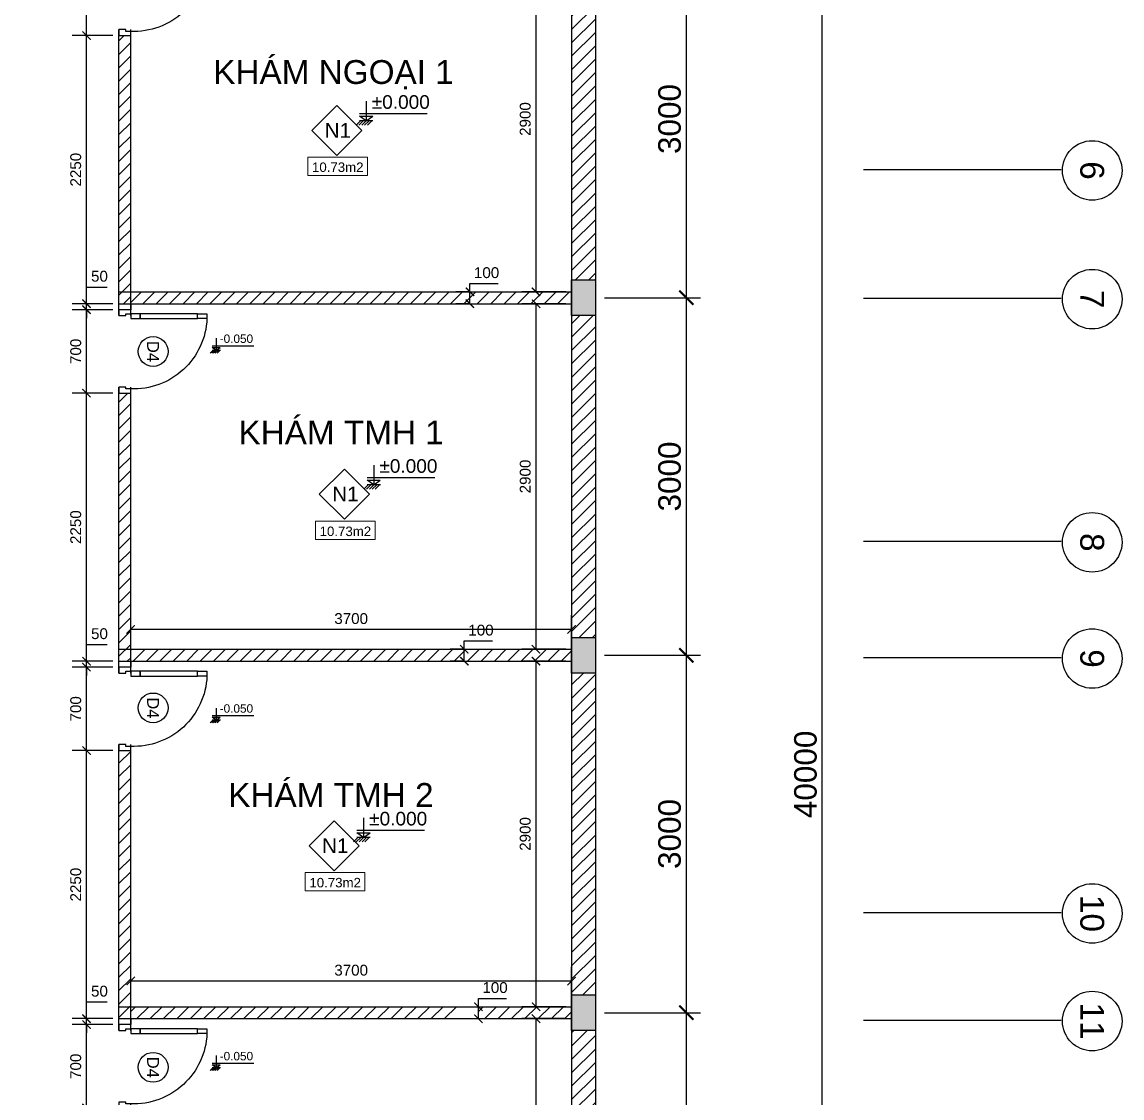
# Model space of a CAD drawing. Header units: millimetres. Extents: x -26398 to 135532, y -376633 to 43268.
# Drawn here: x 27472 to 36703, y -98116 to -89085 of the extents above; entities that cross this region are included whole.
import ezdxf
from ezdxf.enums import TextEntityAlignment as Align

# ---------------------------------------------------------------- set-up
doc = ezdxf.new("R2010")
doc.units = ezdxf.units.MM
for name, color, linetype in [('A-Door', 150, 'Continuous'), ('A5-KICHTHUOC', 251, 'Continuous'), ('cửa', 152, 'Continuous'), ('NT', 1, 'Continuous'), ('TƯỜNG', 52, 'Continuous')]:
    doc.layers.add(name, color=color, linetype=linetype)
doc.layers.add('A6-GHICHU', color=147, linetype='Continuous', lineweight=20)
doc.styles.add('GHICHU35', font='', dxfattribs={"width": 0.9, "height": 350})
doc.styles.get("Standard").update_dxf_attribs({"font": 'arial.ttf'})
doc.styles.add('TUANH', font='')
doc.styles.get('GHICHU35').set_extended_font_data('VNI-Helve')
doc.styles.get('TUANH').set_extended_font_data('VNI-Helve-Condense', bold=True)
doc.dimstyles.new('dimmatbang', dxfattribs={"dimscale": 70, "dimtxt": 2.7, "dimasz": 1.7, "dimexe": 1.7, "dimexo": 0.7, "dimtad": 1, "dimtoh": 1, "dimdec": 1, "dimtxsty": 'Standard', "dimblk": 'ARCHTICK', "dimcen": 2.5, "dimclrd": 1, "dimclre": 256, "dimadec": 0, "dimazin": 0, "dimtfac": 1, "dimtdec": 1, "dimtmove": 0, "dimatfit": 3, "dimfxl": 1, "dimarcsym": 0})

# ---------------------------------------------------------------- blocks, each defined once
blk = doc.blocks.new('_ArchTick')
at = {"color": 0, "linetype": 'ByBlock', "const_width": 0.15}
blk.add_lwpolyline([(-0.5, -0.5), (0.5, 0.5)], dxfattribs=at)
blk = doc.blocks.new('*D3030')
at = {"lineweight": -2, "transparency": 16777216}
for p, q in [((32359.2, -97399.7), (33166.5, -97399.7)), ((32359.2, -100399.7), (33166.5, -100399.7))]:
    blk.add_line(p, q, dxfattribs=at)
at = {"color": 1, "lineweight": -2, "transparency": 16777216}
blk.add_line((33047.5, -100399.7), (33047.5, -97399.7), dxfattribs=at)
at = {"layer": 'DEFPOINTS', "color": 0, "transparency": 16777216}
for p in [(32310.2, -97399.7), (33047.5, -97399.7), (32310.2, -100399.7)]:
    blk.add_point(p, dxfattribs=at)
at = {"color": 1, "lineweight": -2, "transparency": 16777216, "xscale": 119, "yscale": 119, "zscale": 119}
for p, rotation in [((33047.5, -97399.7), 90), ((33047.5, -100399.7), 270)]:
    blk.add_blockref('_ArchTick', p, dxfattribs=dict(at, rotation=rotation))
at = {"color": 0, "transparency": 16777216, "insert": (32907.2, -98899.7), "char_height": 189, "attachment_point": 5, "rotation": 90}
blk.add_mtext('3000', dxfattribs=at)
blk = doc.blocks.new('*D3031')
at = {"lineweight": -2, "transparency": 16777216}
for p, q in [((32359.2, -94399.7), (33166.5, -94399.7)), ((32359.2, -97399.7), (33166.5, -97399.7))]:
    blk.add_line(p, q, dxfattribs=at)
at = {"color": 1, "lineweight": -2, "transparency": 16777216}
blk.add_line((33047.5, -97399.7), (33047.5, -94399.7), dxfattribs=at)
at = {"layer": 'DEFPOINTS', "color": 0, "transparency": 16777216}
for p in [(32310.2, -94399.7), (33047.5, -94399.7), (32310.2, -97399.7)]:
    blk.add_point(p, dxfattribs=at)
at = {"color": 1, "lineweight": -2, "transparency": 16777216, "xscale": 119, "yscale": 119, "zscale": 119}
for p, rotation in [((33047.5, -94399.7), 90), ((33047.5, -97399.7), 270)]:
    blk.add_blockref('_ArchTick', p, dxfattribs=dict(at, rotation=rotation))
at = {"color": 0, "transparency": 16777216, "insert": (32907.2, -95899.7), "char_height": 189, "attachment_point": 5, "rotation": 90}
blk.add_mtext('3000', dxfattribs=at)
blk = doc.blocks.new('*D3032')
at = {"lineweight": -2, "transparency": 16777216}
for p, q in [((32359.2, -91399.7), (33166.5, -91399.7)), ((32359.2, -94399.7), (33166.5, -94399.7))]:
    blk.add_line(p, q, dxfattribs=at)
at = {"color": 1, "lineweight": -2, "transparency": 16777216}
blk.add_line((33047.5, -94399.7), (33047.5, -91399.7), dxfattribs=at)
at = {"layer": 'DEFPOINTS', "color": 0, "transparency": 16777216}
for p in [(32310.2, -91399.7), (33047.5, -91399.7), (32310.2, -94399.7)]:
    blk.add_point(p, dxfattribs=at)
at = {"color": 1, "lineweight": -2, "transparency": 16777216, "xscale": 119, "yscale": 119, "zscale": 119}
for p, rotation in [((33047.5, -91399.7), 90), ((33047.5, -94399.7), 270)]:
    blk.add_blockref('_ArchTick', p, dxfattribs=dict(at, rotation=rotation))
at = {"color": 0, "transparency": 16777216, "insert": (32907.2, -92899.7), "char_height": 189, "attachment_point": 5, "rotation": 90}
blk.add_mtext('3000', dxfattribs=at)
blk = doc.blocks.new('*D3033')
at = {"lineweight": -2, "transparency": 16777216}
for p, q in [((32359.2, -88399.7), (33166.5, -88399.7)), ((32359.2, -91399.7), (33166.5, -91399.7))]:
    blk.add_line(p, q, dxfattribs=at)
at = {"color": 1, "lineweight": -2, "transparency": 16777216}
blk.add_line((33047.5, -91399.7), (33047.5, -88399.7), dxfattribs=at)
at = {"layer": 'DEFPOINTS', "color": 0, "transparency": 16777216}
for p in [(32310.2, -88399.7), (33047.5, -88399.7), (32310.2, -91399.7)]:
    blk.add_point(p, dxfattribs=at)
at = {"color": 1, "lineweight": -2, "transparency": 16777216, "xscale": 119, "yscale": 119, "zscale": 119}
for p, rotation in [((33047.5, -88399.7), 90), ((33047.5, -91399.7), 270)]:
    blk.add_blockref('_ArchTick', p, dxfattribs=dict(at, rotation=rotation))
at = {"color": 0, "transparency": 16777216, "insert": (32907.2, -89899.7), "char_height": 189, "attachment_point": 5, "rotation": 90}
blk.add_mtext('3000', dxfattribs=at)
blk = doc.blocks.new('*D3021')
at = {"lineweight": -2, "transparency": 16777216}
for p, q in [((33121, -76399.7), (34306.9, -76399.7)), ((32333.5, -116399.7), (34306.9, -116399.7))]:
    blk.add_line(p, q, dxfattribs=at)
at = {"color": 1, "lineweight": -2, "transparency": 16777216}
blk.add_line((34187.9, -116399.7), (34187.9, -76399.7), dxfattribs=at)
at = {"layer": 'DEFPOINTS', "color": 0, "transparency": 16777216}
for p in [(33072, -76399.7), (34187.9, -76399.7), (32284.5, -116399.7)]:
    blk.add_point(p, dxfattribs=at)
at = {"color": 1, "lineweight": -2, "transparency": 16777216, "xscale": 119, "yscale": 119, "zscale": 119}
for p, rotation in [((34187.9, -76399.7), 90), ((34187.9, -116399.7), 270)]:
    blk.add_blockref('_ArchTick', p, dxfattribs=dict(at, rotation=rotation))
at = {"color": 0, "transparency": 16777216, "insert": (34047.6, -95399.7), "char_height": 189, "attachment_point": 5, "rotation": 90}
blk.add_mtext('40000', dxfattribs=at)
blk = doc.blocks.new('A$C7DB75F4D')
at = {"layer": 'A-Door'}
for points in [[(625, 740), (625, 660), (665, 660), (665, 740)], [(625, 180), (625, 660), (665, 660), (665, 180)], [(35, 100), (35, 60), (50, 60), (50, 50), (50, 0), (0, 0), (0, 100)], [(625, 100), (625, 180), (665, 180), (665, 100)], [(665, 100), (700, 100), (700, 0), (650, 0), (650, 50), (650, 60), (665, 60)]]:
    blk.add_lwpolyline(points, close=True, dxfattribs=at)
at = {"layer": 'NT', "color": 1}
blk.add_arc((650, 125), 615.5, 92.32782, 182.32782, dxfattribs=at)
blk = doc.blocks.new('1-cote nen')
for p, q in [((-2, 267), (-2, 0)), ((-91, 102), (828, 102)), ((-2, 0), (-91, 63)), ((-91, 63), (88, 63)), ((90, 0), (-91, 0)), ((-2, 0), (88, 63)), ((-137, -60), (-77, 0)), ((-99, -60), (-39, 0)), ((-60, -60), (0, 0)), ((-21, -60), (39, 0)), ((17, -60), (77, 0))]:
    blk.add_line(p, q)
at = {"ltscale": 50, "style": 'GHICHU35', "width": 0.9}
blk.add_attdef('%%P0.000', (75, 164), '', height=187, dxfattribs=at)
blk = doc.blocks.new('*D2997')
at = {"lineweight": -2, "transparency": 16777216}
for p, q in [((28235.5, -94499.7), (27894.8, -94499.7)), ((28235.5, -95199.7), (27894.8, -95199.7))]:
    blk.add_line(p, q, dxfattribs=at)
at = {"color": 1, "lineweight": -2, "transparency": 16777216}
blk.add_line((28013.8, -95199.7), (28013.8, -94499.7), dxfattribs=at)
at = {"layer": 'DEFPOINTS', "color": 0, "transparency": 16777216}
for p in [(28013.8, -94499.7), (28284.5, -94499.7), (28284.5, -95199.7)]:
    blk.add_point(p, dxfattribs=at)
at = {"color": 1, "lineweight": -2, "transparency": 16777216, "xscale": 70, "yscale": 70, "zscale": 70}
for p, rotation in [((28013.8, -94499.7), 90), ((28013.8, -95199.7), 270)]:
    blk.add_blockref('_ArchTick', p, dxfattribs=dict(at, rotation=rotation))
at = {"color": 0, "transparency": 16777216, "insert": (27923.6, -94849.7), "char_height": 91, "attachment_point": 5, "rotation": 90}
blk.add_mtext('700', dxfattribs=at)
blk = doc.blocks.new('*D2998')
at = {"color": 1, "lineweight": -2, "transparency": 16777216}
for p, q in [((28013.8, -94449.7), (28013.8, -94309.7)), ((28013.8, -94309.7), (28187.6, -94309.7)), ((28013.8, -94499.7), (28013.8, -94449.7)), ((28013.8, -94499.7), (28013.8, -94569.7))]:
    blk.add_line(p, q, dxfattribs=at)
at = {"lineweight": -2, "transparency": 16777216}
for p, q in [((28235.5, -94449.7), (27894.8, -94449.7)), ((28235.5, -94499.7), (27894.8, -94499.7))]:
    blk.add_line(p, q, dxfattribs=at)
at = {"layer": 'DEFPOINTS', "color": 0, "transparency": 16777216}
for p in [(28013.8, -94449.7), (28284.5, -94449.7), (28284.5, -94499.7)]:
    blk.add_point(p, dxfattribs=at)
at = {"color": 1, "lineweight": -2, "transparency": 16777216, "xscale": 70, "yscale": 70, "zscale": 70}
for p, rotation in [((28013.8, -94449.7), 270), ((28013.8, -94499.7), 90)]:
    blk.add_blockref('_ArchTick', p, dxfattribs=dict(at, rotation=rotation))
at = {"color": 0, "transparency": 16777216, "insert": (28122.6, -94219.5), "char_height": 91, "attachment_point": 5}
blk.add_mtext('50', dxfattribs=at)
blk = doc.blocks.new('*D2999')
at = {"lineweight": -2, "transparency": 16777216}
for p, q in [((28235.5, -92199.7), (27894.8, -92199.7)), ((28235.5, -94449.7), (27894.8, -94449.7))]:
    blk.add_line(p, q, dxfattribs=at)
at = {"color": 1, "lineweight": -2, "transparency": 16777216}
blk.add_line((28013.8, -94449.7), (28013.8, -92199.7), dxfattribs=at)
at = {"layer": 'DEFPOINTS', "color": 0, "transparency": 16777216}
for p in [(28013.8, -92199.7), (28284.5, -92199.7), (28284.5, -94449.7)]:
    blk.add_point(p, dxfattribs=at)
at = {"color": 1, "lineweight": -2, "transparency": 16777216, "xscale": 70, "yscale": 70, "zscale": 70}
for p, rotation in [((28013.8, -92199.7), 90), ((28013.8, -94449.7), 270)]:
    blk.add_blockref('_ArchTick', p, dxfattribs=dict(at, rotation=rotation))
at = {"color": 0, "transparency": 16777216, "insert": (27923.6, -93324.7), "char_height": 91, "attachment_point": 5, "rotation": 90}
blk.add_mtext('2250', dxfattribs=at)
blk = doc.blocks.new('*D3000')
at = {"lineweight": -2, "transparency": 16777216}
for p, q in [((28235.5, -91499.7), (27894.8, -91499.7)), ((28235.5, -92199.7), (27894.8, -92199.7))]:
    blk.add_line(p, q, dxfattribs=at)
at = {"color": 1, "lineweight": -2, "transparency": 16777216}
blk.add_line((28013.8, -92199.7), (28013.8, -91499.7), dxfattribs=at)
at = {"layer": 'DEFPOINTS', "color": 0, "transparency": 16777216}
for p in [(28013.8, -91499.7), (28284.5, -91499.7), (28284.5, -92199.7)]:
    blk.add_point(p, dxfattribs=at)
at = {"color": 1, "lineweight": -2, "transparency": 16777216, "xscale": 70, "yscale": 70, "zscale": 70}
for p, rotation in [((28013.8, -91499.7), 90), ((28013.8, -92199.7), 270)]:
    blk.add_blockref('_ArchTick', p, dxfattribs=dict(at, rotation=rotation))
at = {"color": 0, "transparency": 16777216, "insert": (27923.6, -91849.7), "char_height": 91, "attachment_point": 5, "rotation": 90}
blk.add_mtext('700', dxfattribs=at)
blk = doc.blocks.new('*D3001')
at = {"color": 1, "lineweight": -2, "transparency": 16777216}
for p, q in [((28013.8, -91449.7), (28013.8, -91309.7)), ((28013.8, -91309.7), (28187.6, -91309.7)), ((28013.8, -91499.7), (28013.8, -91449.7)), ((28013.8, -91499.7), (28013.8, -91569.7))]:
    blk.add_line(p, q, dxfattribs=at)
at = {"lineweight": -2, "transparency": 16777216}
for p, q in [((28235.5, -91449.7), (27894.8, -91449.7)), ((28235.5, -91499.7), (27894.8, -91499.7))]:
    blk.add_line(p, q, dxfattribs=at)
at = {"layer": 'DEFPOINTS', "color": 0, "transparency": 16777216}
for p in [(28013.8, -91449.7), (28284.5, -91449.7), (28284.5, -91499.7)]:
    blk.add_point(p, dxfattribs=at)
at = {"color": 1, "lineweight": -2, "transparency": 16777216, "xscale": 70, "yscale": 70, "zscale": 70}
for p, rotation in [((28013.8, -91449.7), 270), ((28013.8, -91499.7), 90)]:
    blk.add_blockref('_ArchTick', p, dxfattribs=dict(at, rotation=rotation))
at = {"color": 0, "transparency": 16777216, "insert": (28122.6, -91219.5), "char_height": 91, "attachment_point": 5}
blk.add_mtext('50', dxfattribs=at)
blk = doc.blocks.new('*D3002')
at = {"lineweight": -2, "transparency": 16777216}
for p, q in [((28235.5, -89199.7), (27894.8, -89199.7)), ((28235.5, -91449.7), (27894.8, -91449.7))]:
    blk.add_line(p, q, dxfattribs=at)
at = {"color": 1, "lineweight": -2, "transparency": 16777216}
blk.add_line((28013.8, -91449.7), (28013.8, -89199.7), dxfattribs=at)
at = {"layer": 'DEFPOINTS', "color": 0, "transparency": 16777216}
for p in [(28013.8, -89199.7), (28284.5, -89199.7), (28284.5, -91449.7)]:
    blk.add_point(p, dxfattribs=at)
at = {"color": 1, "lineweight": -2, "transparency": 16777216, "xscale": 70, "yscale": 70, "zscale": 70}
for p, rotation in [((28013.8, -89199.7), 90), ((28013.8, -91449.7), 270)]:
    blk.add_blockref('_ArchTick', p, dxfattribs=dict(at, rotation=rotation))
at = {"color": 0, "transparency": 16777216, "insert": (27923.6, -90324.7), "char_height": 91, "attachment_point": 5, "rotation": 90}
blk.add_mtext('2250', dxfattribs=at)
blk = doc.blocks.new('*D3003')
at = {"lineweight": -2, "transparency": 16777216}
for p, q in [((28235.5, -88499.7), (27894.8, -88499.7)), ((28235.5, -89199.7), (27894.8, -89199.7))]:
    blk.add_line(p, q, dxfattribs=at)
at = {"color": 1, "lineweight": -2, "transparency": 16777216}
blk.add_line((28013.8, -89199.7), (28013.8, -88499.7), dxfattribs=at)
at = {"layer": 'DEFPOINTS', "color": 0, "transparency": 16777216}
for p in [(28013.8, -88499.7), (28284.5, -88499.7), (28284.5, -89199.7)]:
    blk.add_point(p, dxfattribs=at)
at = {"color": 1, "lineweight": -2, "transparency": 16777216, "xscale": 70, "yscale": 70, "zscale": 70}
for p, rotation in [((28013.8, -88499.7), 90), ((28013.8, -89199.7), 270)]:
    blk.add_blockref('_ArchTick', p, dxfattribs=dict(at, rotation=rotation))
at = {"color": 0, "transparency": 16777216, "insert": (27923.6, -88849.7), "char_height": 91, "attachment_point": 5, "rotation": 90}
blk.add_mtext('700', dxfattribs=at)
blk = doc.blocks.new('*D3089')
at = {"lineweight": -2, "transparency": 16777216}
for p, q in [((28235.5, -97499.7), (27894.8, -97499.7)), ((28235.5, -98199.7), (27894.8, -98199.7))]:
    blk.add_line(p, q, dxfattribs=at)
at = {"color": 1, "lineweight": -2, "transparency": 16777216}
blk.add_line((28013.8, -98199.7), (28013.8, -97499.7), dxfattribs=at)
at = {"layer": 'DEFPOINTS', "color": 0, "transparency": 16777216}
for p in [(28013.8, -97499.7), (28284.5, -97499.7), (28284.5, -98199.7)]:
    blk.add_point(p, dxfattribs=at)
at = {"color": 1, "lineweight": -2, "transparency": 16777216, "xscale": 70, "yscale": 70, "zscale": 70}
for p, rotation in [((28013.8, -97499.7), 90), ((28013.8, -98199.7), 270)]:
    blk.add_blockref('_ArchTick', p, dxfattribs=dict(at, rotation=rotation))
at = {"color": 0, "transparency": 16777216, "insert": (27923.6, -97849.7), "char_height": 91, "attachment_point": 5, "rotation": 90}
blk.add_mtext('700', dxfattribs=at)
blk = doc.blocks.new('*D3090')
at = {"color": 1, "lineweight": -2, "transparency": 16777216}
for p, q in [((28013.8, -97449.7), (28013.8, -97309.7)), ((28013.8, -97309.7), (28187.6, -97309.7)), ((28013.8, -97499.7), (28013.8, -97449.7)), ((28013.8, -97499.7), (28013.8, -97569.7))]:
    blk.add_line(p, q, dxfattribs=at)
at = {"lineweight": -2, "transparency": 16777216}
for p, q in [((28235.5, -97449.7), (27894.8, -97449.7)), ((28235.5, -97499.7), (27894.8, -97499.7))]:
    blk.add_line(p, q, dxfattribs=at)
at = {"layer": 'DEFPOINTS', "color": 0, "transparency": 16777216}
for p in [(28013.8, -97449.7), (28284.5, -97449.7), (28284.5, -97499.7)]:
    blk.add_point(p, dxfattribs=at)
at = {"color": 1, "lineweight": -2, "transparency": 16777216, "xscale": 70, "yscale": 70, "zscale": 70}
for p, rotation in [((28013.8, -97449.7), 270), ((28013.8, -97499.7), 90)]:
    blk.add_blockref('_ArchTick', p, dxfattribs=dict(at, rotation=rotation))
at = {"color": 0, "transparency": 16777216, "insert": (28122.6, -97219.5), "char_height": 91, "attachment_point": 5}
blk.add_mtext('50', dxfattribs=at)
blk = doc.blocks.new('*D3091')
at = {"lineweight": -2, "transparency": 16777216}
for p, q in [((28235.5, -95199.7), (27894.8, -95199.7)), ((28235.5, -97449.7), (27894.8, -97449.7))]:
    blk.add_line(p, q, dxfattribs=at)
at = {"color": 1, "lineweight": -2, "transparency": 16777216}
blk.add_line((28013.8, -97449.7), (28013.8, -95199.7), dxfattribs=at)
at = {"layer": 'DEFPOINTS', "color": 0, "transparency": 16777216}
for p in [(28013.8, -95199.7), (28284.5, -95199.7), (28284.5, -97449.7)]:
    blk.add_point(p, dxfattribs=at)
at = {"color": 1, "lineweight": -2, "transparency": 16777216, "xscale": 70, "yscale": 70, "zscale": 70}
for p, rotation in [((28013.8, -95199.7), 90), ((28013.8, -97449.7), 270)]:
    blk.add_blockref('_ArchTick', p, dxfattribs=dict(at, rotation=rotation))
at = {"color": 0, "transparency": 16777216, "insert": (27923.6, -96324.7), "char_height": 91, "attachment_point": 5, "rotation": 90}
blk.add_mtext('2250', dxfattribs=at)
blk = doc.blocks.new('*D2977')
at = {"color": 1, "lineweight": -2, "transparency": 16777216}
for p, q in [((31231.2, -91349.7), (31231.2, -91279.7)), ((31231.2, -91279.7), (31467.1, -91279.7)), ((31231.2, -91449.7), (31231.2, -91349.7))]:
    blk.add_line(p, q, dxfattribs=at)
at = {"lineweight": -2, "transparency": 16777216}
for p, q in [((31216.4, -91349.7), (31112.2, -91349.7)), ((31216.4, -91449.7), (31112.2, -91449.7))]:
    blk.add_line(p, q, dxfattribs=at)
at = {"layer": 'DEFPOINTS', "color": 0, "transparency": 16777216}
for p in [(31231.2, -91349.7), (31265.4, -91349.7), (31265.4, -91449.7)]:
    blk.add_point(p, dxfattribs=at)
at = {"color": 1, "lineweight": -2, "transparency": 16777216, "xscale": 70, "yscale": 70, "zscale": 70}
for p, rotation in [((31231.2, -91349.7), 90), ((31231.2, -91449.7), 270)]:
    blk.add_blockref('_ArchTick', p, dxfattribs=dict(at, rotation=rotation))
at = {"color": 0, "transparency": 16777216, "insert": (31371, -91189.5), "char_height": 91, "attachment_point": 5}
blk.add_mtext('100', dxfattribs=at)
blk = doc.blocks.new('*D2978')
at = {"color": 1, "lineweight": -2, "transparency": 16777216}
for p, q in [((31184.1, -94349.7), (31184.1, -94279.7)), ((31184.1, -94279.7), (31420, -94279.7)), ((31184.1, -94449.7), (31184.1, -94349.7))]:
    blk.add_line(p, q, dxfattribs=at)
at = {"lineweight": -2, "transparency": 16777216}
for p, q in [((31182.2, -94349.7), (31065.1, -94349.7)), ((31182.2, -94449.7), (31065.1, -94449.7))]:
    blk.add_line(p, q, dxfattribs=at)
at = {"layer": 'DEFPOINTS', "color": 0, "transparency": 16777216}
for p in [(31184.1, -94349.7), (31231.2, -94349.7), (31231.2, -94449.7)]:
    blk.add_point(p, dxfattribs=at)
at = {"color": 1, "lineweight": -2, "transparency": 16777216, "xscale": 70, "yscale": 70, "zscale": 70}
for p, rotation in [((31184.1, -94349.7), 90), ((31184.1, -94449.7), 270)]:
    blk.add_blockref('_ArchTick', p, dxfattribs=dict(at, rotation=rotation))
at = {"color": 0, "transparency": 16777216, "insert": (31323.9, -94189.5), "char_height": 91, "attachment_point": 5}
blk.add_mtext('100', dxfattribs=at)
blk = doc.blocks.new('*D2979')
at = {"color": 1, "lineweight": -2, "transparency": 16777216}
for p, q in [((31302, -97349.7), (31302, -97279.7)), ((31302, -97279.7), (31537.9, -97279.7)), ((31302, -97449.7), (31302, -97349.7))]:
    blk.add_line(p, q, dxfattribs=at)
at = {"lineweight": -2, "transparency": 16777216}
for p, q in [((31327.5, -97349.7), (31421, -97349.7)), ((31327.5, -97449.7), (31421, -97449.7))]:
    blk.add_line(p, q, dxfattribs=at)
at = {"layer": 'DEFPOINTS', "color": 0, "transparency": 16777216}
for p in [(31278.5, -97349.7), (31302, -97349.7), (31278.5, -97449.7)]:
    blk.add_point(p, dxfattribs=at)
at = {"color": 1, "lineweight": -2, "transparency": 16777216, "xscale": 70, "yscale": 70, "zscale": 70}
for p, rotation in [((31302, -97349.7), 90), ((31302, -97449.7), 270)]:
    blk.add_blockref('_ArchTick', p, dxfattribs=dict(at, rotation=rotation))
at = {"color": 0, "transparency": 16777216, "insert": (31441.9, -97189.5), "char_height": 91, "attachment_point": 5}
blk.add_mtext('100', dxfattribs=at)
blk = doc.blocks.new('*D3060')
at = {"layer": 'DEFPOINTS', "color": 0, "transparency": 16777216}
for p in [(31785.7, -97449.7), (32084.5, -97449.7), (32084.5, -100349.7)]:
    blk.add_point(p, dxfattribs=at)
at = {"layer": 'TƯỜNG', "lineweight": -2, "transparency": 16777216}
for p, q in [((32035.5, -97449.7), (31666.7, -97449.7)), ((32035.5, -100349.7), (31666.7, -100349.7))]:
    blk.add_line(p, q, dxfattribs=at)
at = {"layer": 'TƯỜNG', "color": 1, "lineweight": -2, "transparency": 16777216}
blk.add_line((31785.7, -100349.7), (31785.7, -97449.7), dxfattribs=at)
at = {"layer": 'TƯỜNG', "color": 1, "lineweight": -2, "transparency": 16777216, "xscale": 70, "yscale": 70, "zscale": 70}
for p, rotation in [((31785.7, -97449.7), 90), ((31785.7, -100349.7), 270)]:
    blk.add_blockref('_ArchTick', p, dxfattribs=dict(at, rotation=rotation))
at = {"layer": 'TƯỜNG', "color": 0, "transparency": 16777216, "insert": (31695.5, -98899.7), "char_height": 91, "attachment_point": 5, "rotation": 90}
blk.add_mtext('2900', dxfattribs=at)
blk = doc.blocks.new('*D3052')
at = {"lineweight": -2, "transparency": 16777216}
for p, q in [((28384.5, -97300.7), (28384.5, -97014.6)), ((32084.5, -97300.7), (32084.5, -97014.6))]:
    blk.add_line(p, q, dxfattribs=at)
at = {"color": 1, "lineweight": -2, "transparency": 16777216}
blk.add_line((28384.5, -97133.6), (32084.5, -97133.6), dxfattribs=at)
at = {"layer": 'DEFPOINTS', "color": 0, "transparency": 16777216}
for p in [(32084.5, -97133.6), (28384.5, -97349.7), (32084.5, -97349.7)]:
    blk.add_point(p, dxfattribs=at)
at = {"color": 1, "lineweight": -2, "transparency": 16777216, "xscale": 70, "yscale": 70, "zscale": 70, "rotation": 180}
blk.add_blockref('_ArchTick', (28384.5, -97133.6), dxfattribs=at)
at = {"color": 1, "lineweight": -2, "transparency": 16777216, "xscale": 70, "yscale": 70, "zscale": 70}
blk.add_blockref('_ArchTick', (32084.5, -97133.6), dxfattribs=at)
at = {"color": 0, "transparency": 16777216, "insert": (30234.5, -97043.4), "char_height": 91, "attachment_point": 5}
blk.add_mtext('3700', dxfattribs=at)
blk = doc.blocks.new('*D2957')
at = {"lineweight": -2, "transparency": 16777216}
for p, q in [((32035.5, -94449.7), (31666.7, -94449.7)), ((32035.5, -97349.7), (31666.7, -97349.7))]:
    blk.add_line(p, q, dxfattribs=at)
at = {"color": 1, "lineweight": -2, "transparency": 16777216}
blk.add_line((31785.7, -97349.7), (31785.7, -94449.7), dxfattribs=at)
at = {"layer": 'DEFPOINTS', "color": 0, "transparency": 16777216}
for p in [(31785.7, -94449.7), (32084.5, -94449.7), (32084.5, -97349.7)]:
    blk.add_point(p, dxfattribs=at)
at = {"color": 1, "lineweight": -2, "transparency": 16777216, "xscale": 70, "yscale": 70, "zscale": 70}
for p, rotation in [((31785.7, -94449.7), 90), ((31785.7, -97349.7), 270)]:
    blk.add_blockref('_ArchTick', p, dxfattribs=dict(at, rotation=rotation))
at = {"color": 0, "transparency": 16777216, "insert": (31695.5, -95899.7), "char_height": 91, "attachment_point": 5, "rotation": 90}
blk.add_mtext('2900', dxfattribs=at)
blk = doc.blocks.new('*D2958')
at = {"lineweight": -2, "transparency": 16777216}
for p, q in [((28384.5, -94300.7), (28384.5, -94063.8)), ((32084.5, -94300.7), (32084.5, -94063.8))]:
    blk.add_line(p, q, dxfattribs=at)
at = {"color": 1, "lineweight": -2, "transparency": 16777216}
blk.add_line((32084.5, -94182.8), (28384.5, -94182.8), dxfattribs=at)
at = {"layer": 'DEFPOINTS', "color": 0, "transparency": 16777216}
for p in [(28384.5, -94182.8), (28384.5, -94349.7), (32084.5, -94349.7)]:
    blk.add_point(p, dxfattribs=at)
at = {"color": 1, "lineweight": -2, "transparency": 16777216, "xscale": 70, "yscale": 70, "zscale": 70, "rotation": 180}
blk.add_blockref('_ArchTick', (28384.5, -94182.8), dxfattribs=at)
at = {"color": 1, "lineweight": -2, "transparency": 16777216, "xscale": 70, "yscale": 70, "zscale": 70}
blk.add_blockref('_ArchTick', (32084.5, -94182.8), dxfattribs=at)
at = {"color": 0, "transparency": 16777216, "insert": (30234.5, -94092.6), "char_height": 91, "attachment_point": 5}
blk.add_mtext('3700', dxfattribs=at)
blk = doc.blocks.new('*D3053')
at = {"lineweight": -2, "transparency": 16777216}
for p, q in [((32035.5, -91449.7), (31666.7, -91449.7)), ((32035.5, -94349.7), (31666.7, -94349.7))]:
    blk.add_line(p, q, dxfattribs=at)
at = {"color": 1, "lineweight": -2, "transparency": 16777216}
blk.add_line((31785.7, -94349.7), (31785.7, -91449.7), dxfattribs=at)
at = {"layer": 'DEFPOINTS', "color": 0, "transparency": 16777216}
for p in [(31785.7, -91449.7), (32084.5, -91449.7), (32084.5, -94349.7)]:
    blk.add_point(p, dxfattribs=at)
at = {"color": 1, "lineweight": -2, "transparency": 16777216, "xscale": 70, "yscale": 70, "zscale": 70}
for p, rotation in [((31785.7, -91449.7), 90), ((31785.7, -94349.7), 270)]:
    blk.add_blockref('_ArchTick', p, dxfattribs=dict(at, rotation=rotation))
at = {"color": 0, "transparency": 16777216, "insert": (31695.5, -92899.7), "char_height": 91, "attachment_point": 5, "rotation": 90}
blk.add_mtext('2900', dxfattribs=at)
blk = doc.blocks.new('*D2960')
at = {"lineweight": -2, "transparency": 16777216}
for p, q in [((32035.5, -88449.7), (31666.7, -88449.7)), ((32035.5, -91349.7), (31666.7, -91349.7))]:
    blk.add_line(p, q, dxfattribs=at)
at = {"color": 1, "lineweight": -2, "transparency": 16777216}
blk.add_line((31785.7, -91349.7), (31785.7, -88449.7), dxfattribs=at)
at = {"layer": 'DEFPOINTS', "color": 0, "transparency": 16777216}
for p in [(31785.7, -88449.7), (32084.5, -88449.7), (32084.5, -91349.7)]:
    blk.add_point(p, dxfattribs=at)
at = {"color": 1, "lineweight": -2, "transparency": 16777216, "xscale": 70, "yscale": 70, "zscale": 70}
for p, rotation in [((31785.7, -88449.7), 90), ((31785.7, -91349.7), 270)]:
    blk.add_blockref('_ArchTick', p, dxfattribs=dict(at, rotation=rotation))
at = {"color": 0, "transparency": 16777216, "insert": (31695.5, -89899.7), "char_height": 91, "attachment_point": 5, "rotation": 90}
blk.add_mtext('2900', dxfattribs=at)

msp = doc.modelspace()

# ---------------------------------------------------------------- hatches: boundary and pattern name
h = msp.add_hatch(color=1)
h.dxf.hatch_style = 1
h.paths.add_polyline_path([(32084.47, -91249.71), (32084.47, -91549.71), (32284.47, -91549.71), (32284.47, -91249.71)])
h = msp.add_hatch(color=1)
h.dxf.hatch_style = 1
h.paths.add_polyline_path([(32084.47, -94249.71), (32084.47, -94549.71), (32284.47, -94549.71), (32284.47, -94249.71)])
h = msp.add_hatch(color=1)
h.dxf.hatch_style = 1
h.paths.add_polyline_path([(32084.47, -97249.71), (32084.47, -97549.71), (32284.47, -97549.71), (32284.47, -97249.71)])
at = {"layer": 'TƯỜNG'}
h = msp.add_hatch(dxfattribs=at)
h.set_pattern_fill('ANSI31', color=256, scale=25)
h.paths.add_polyline_path([(32284.47, -76599.71), (32084.47, -76599.71), (32084.47, -82249.71), (32284.47, -82249.71)])
h.paths.add_polyline_path([(32084.47, -85249.71), (32284.47, -85249.71), (32284.47, -82549.71), (32084.47, -82549.71)])
h.paths.add_polyline_path([(32284.47, -88549.71), (32084.47, -88549.71), (32084.47, -91249.71), (32279.07, -91249.71), (32284.47, -91244.31)])
h.paths.add_polyline_path([(32084.47, -88249.71), (32284.47, -88249.71), (32284.47, -85549.71), (32084.47, -85549.71)])
h.paths.add_polyline_path([(32284.47, -91549.71), (32091.33, -91549.71), (32084.47, -91556.56), (32084.47, -94249.71), (32284.47, -94249.71)])
h.paths.add_polyline_path([(32284.47, -94549.71), (32084.47, -94549.71), (32084.47, -97249.71), (32284.47, -97249.71)])
h.paths.add_polyline_path([(32084.47, -100249.71), (32284.47, -100249.71), (32284.47, -97549.71), (32084.47, -97549.71)])
h.paths.add_polyline_path([(32084.47, -104249.71), (32284.47, -104249.71), (32284.47, -100549.71), (32084.47, -100549.71)])
h.paths.add_polyline_path([(32084.47, -108088.98), (32283.25, -108088.98), (32283.25, -108195.76), (32284.47, -108194.54), (32284.47, -104549.71), (32084.47, -104549.71)])
h = msp.add_hatch(dxfattribs=at)
h.set_pattern_fill('ANSI31', color=256, scale=25)
h.paths.add_polyline_path([(28384.47, -89199.71), (28284.47, -89199.71), (28284.47, -91349.71), (28384.47, -91349.71)])
h.paths.add_polyline_path([(28384.47, -91349.71), (28284.47, -91349.71), (28284.47, -91449.71), (28384.47, -91449.71)])
h = msp.add_hatch(dxfattribs=at)
h.set_pattern_fill('ANSI31', color=256, scale=25)
h.paths.add_polyline_path([(28384.47, -92199.71), (28284.47, -92199.71), (28284.47, -94349.71), (28384.47, -94349.71)])
h.paths.add_polyline_path([(28384.47, -94349.71), (28284.47, -94349.71), (28284.47, -94449.71), (28384.47, -94449.71)])
h = msp.add_hatch(dxfattribs=at)
h.set_pattern_fill('ANSI31', color=256, scale=25)
h.paths.add_polyline_path([(28384.47, -95199.71), (28284.47, -95199.71), (28284.47, -97349.71), (28384.47, -97349.71)])
h.paths.add_polyline_path([(28384.47, -97349.71), (28284.47, -97349.71), (28284.47, -97449.71), (28384.47, -97449.71)])

# ---------------------------------------------------------------- linework, layer by layer
for p, q in [((34534.51, -90322.44), (36191.22, -90322.44)), ((34534.51, -91402.52), (36191.22, -91402.52)), ((34534.51, -93443.34), (36191.22, -93443.34)), ((34534.51, -94418.42), (36191.22, -94418.42)), ((34534.51, -96557.96), (36191.22, -96557.96)), ((34534.51, -97461.35), (36191.22, -97461.35))]:
    msp.add_line(p, q)
at = {"linetype": 'Continuous'}
for p, q in [((32279.07, -91249.71), (32284.47, -91244.31)), ((32079.07, -91449.71), (32084.47, -91444.31)), ((32084.47, -91556.56), (32091.33, -91549.71)), ((28384.47, -94358.54), (28393.3, -94349.71)), ((31306.4, -97386.03), (31342.72, -97349.71))]:
    msp.add_line(p, q, dxfattribs=at)
for points in [[(32284.47, -91549.71), (32084.47, -91549.71), (32084.47, -91249.71), (32284.47, -91249.71)], [(28384.47, -91449.71), (28384.47, -91499.71), (28284.47, -91499.71), (28284.47, -91449.71)], [(32284.47, -94549.71), (32084.47, -94549.71), (32084.47, -94249.71), (32284.47, -94249.71)], [(28384.47, -94449.71), (28384.47, -94499.71), (28284.47, -94499.71), (28284.47, -94449.71)], [(32284.47, -97549.71), (32084.47, -97549.71), (32084.47, -97249.71), (32284.47, -97249.71)], [(28384.47, -97449.71), (28384.47, -97499.71), (28284.47, -97499.71), (28284.47, -97449.71)]]:
    msp.add_lwpolyline(points, close=True)
for centre, radius in [((36452.92, -90331.38), 250), ((36452.92, -91411.46), 250), ((28572.48, -91850.69), 125.19), ((36452.92, -93452.28), 250), ((36452.92, -94427.37), 250), ((28572.48, -94841.92), 125.19), ((36452.92, -96566.91), 250), ((36452.92, -97470.29), 250), ((28572.48, -97857.98), 125.19)]:
    msp.add_circle(centre, radius)
at = {"layer": 'A6-GHICHU', "ltscale": 0.5}
for points in [[(30113.43, -90205.71), (30323.58, -89995.56), (30113.43, -89785.4), (29903.27, -89995.56)], [(29870.21, -90219.22), (30371.27, -90219.22), (30371.27, -90373.73), (29870.21, -90373.73)], [(30177.42, -93257.44), (30387.58, -93047.28), (30177.42, -92837.13), (29967.27, -93047.28)], [(29934.21, -93275.18), (30435.27, -93275.18), (30435.27, -93429.68), (29934.21, -93429.68)], [(30091.67, -96208.69), (30301.83, -95998.54), (30091.67, -95788.38), (29881.52, -95998.54)], [(29848.46, -96223.55), (30349.52, -96223.55), (30349.52, -96378.06), (29848.46, -96378.06)]]:
    msp.add_lwpolyline(points, close=True, dxfattribs=at)
at = {"layer": 'TƯỜNG'}
for p, q in [((32284.47, -76399.71), (32284.47, -108399.71)), ((32084.47, -76599.71), (32084.47, -108199.71)), ((28284.47, -91549.71), (28284.47, -89149.71)), ((28384.47, -91549.71), (28384.47, -89149.71)), ((28284.47, -91349.71), (32084.47, -91349.71)), ((28384.47, -91439.95), (28474.72, -91349.71)), ((28486.97, -91449.71), (28586.97, -91349.71)), ((28599.22, -91449.71), (28699.22, -91349.71)), ((28711.48, -91449.71), (28811.48, -91349.71)), ((28823.73, -91449.71), (28923.73, -91349.71)), ((28935.98, -91449.71), (29035.98, -91349.71)), ((29048.24, -91449.71), (29148.24, -91349.71)), ((29160.49, -91449.71), (29260.49, -91349.71)), ((29272.74, -91449.71), (29372.74, -91349.71)), ((29385, -91449.71), (29485, -91349.71)), ((29497.25, -91449.71), (29597.25, -91349.71)), ((29609.5, -91449.71), (29709.5, -91349.71)), ((29721.76, -91449.71), (29821.76, -91349.71)), ((29834.01, -91449.71), (29934.01, -91349.71)), ((29946.26, -91449.71), (30046.26, -91349.71)), ((30058.52, -91449.71), (30158.52, -91349.71)), ((30170.77, -91449.71), (30270.77, -91349.71)), ((30283.02, -91449.71), (30383.02, -91349.71)), ((30395.28, -91449.71), (30495.28, -91349.71)), ((30507.53, -91449.71), (30607.53, -91349.71)), ((30619.78, -91449.71), (30719.78, -91349.71)), ((30732.03, -91449.71), (30832.03, -91349.71)), ((30844.29, -91449.71), (30944.29, -91349.71)), ((30956.54, -91449.71), (31056.54, -91349.71)), ((31068.79, -91449.71), (31168.79, -91349.71)), ((31181.05, -91449.71), (31281.05, -91349.71)), ((31293.3, -91449.71), (31393.3, -91349.71)), ((31405.55, -91449.71), (31505.55, -91349.71)), ((31517.81, -91449.71), (31617.81, -91349.71)), ((31630.06, -91449.71), (31730.06, -91349.71)), ((31742.31, -91449.71), (31842.31, -91349.71)), ((31854.57, -91449.71), (31954.57, -91349.71)), ((31966.82, -91449.71), (32066.82, -91349.71)), ((28284.47, -91449.71), (32084.47, -91449.71)), ((28284.47, -94549.71), (28284.47, -92149.71)), ((28384.47, -94549.71), (28384.47, -92149.71)), ((28284.47, -94349.71), (32084.47, -94349.71)), ((28405.55, -94449.71), (28505.55, -94349.71)), ((28517.81, -94449.71), (28617.81, -94349.71)), ((28630.06, -94449.71), (28730.06, -94349.71)), ((28742.31, -94449.71), (28842.31, -94349.71)), ((28854.57, -94449.71), (28954.57, -94349.71)), ((28966.82, -94449.71), (29066.82, -94349.71)), ((29079.07, -94449.71), (29179.07, -94349.71)), ((29191.33, -94449.71), (29291.33, -94349.71)), ((29303.58, -94449.71), (29403.58, -94349.71)), ((29415.83, -94449.71), (29515.83, -94349.71)), ((29528.09, -94449.71), (29628.09, -94349.71)), ((29640.34, -94449.71), (29740.34, -94349.71)), ((29752.59, -94449.71), (29852.59, -94349.71)), ((29864.85, -94449.71), (29964.85, -94349.71)), ((29977.1, -94449.71), (30077.1, -94349.71)), ((30089.35, -94449.71), (30189.35, -94349.71)), ((30201.61, -94449.71), (30301.61, -94349.71)), ((30313.86, -94449.71), (30413.86, -94349.71)), ((30426.11, -94449.71), (30526.11, -94349.71)), ((30538.36, -94449.71), (30638.36, -94349.71)), ((30650.62, -94449.71), (30750.62, -94349.71)), ((30762.87, -94449.71), (30862.87, -94349.71)), ((30875.12, -94449.71), (30975.12, -94349.71)), ((30987.38, -94449.71), (31087.38, -94349.71)), ((31099.63, -94449.71), (31199.63, -94349.71)), ((31211.88, -94449.71), (31311.88, -94349.71)), ((31324.14, -94449.71), (31424.14, -94349.71)), ((31436.39, -94449.71), (31536.39, -94349.71)), ((31548.64, -94449.71), (31648.64, -94349.71)), ((31660.9, -94449.71), (31760.9, -94349.71)), ((31773.15, -94449.71), (31873.15, -94349.71)), ((31885.4, -94449.71), (31985.4, -94349.71)), ((31997.66, -94449.71), (32084.47, -94362.89)), ((28284.47, -94449.71), (32084.47, -94449.71)), ((28284.47, -97549.71), (28284.47, -95149.71)), ((28384.47, -97549.71), (28384.47, -95149.71)), ((28284.47, -97349.71), (32084.47, -97349.71)), ((28384.47, -97389.37), (28424.14, -97349.71)), ((28436.39, -97449.71), (28536.39, -97349.71)), ((28548.64, -97449.71), (28648.64, -97349.71)), ((28660.9, -97449.71), (28760.9, -97349.71)), ((28773.15, -97449.71), (28873.15, -97349.71)), ((28885.4, -97449.71), (28985.4, -97349.71)), ((28997.66, -97449.71), (29097.66, -97349.71)), ((29109.91, -97449.71), (29209.91, -97349.71)), ((29222.16, -97449.71), (29322.16, -97349.71)), ((29334.42, -97449.71), (29434.42, -97349.71)), ((29446.67, -97449.71), (29546.67, -97349.71)), ((29558.92, -97449.71), (29658.92, -97349.71)), ((29671.18, -97449.71), (29771.18, -97349.71)), ((29783.43, -97449.71), (29883.43, -97349.71)), ((29895.68, -97449.71), (29995.68, -97349.71)), ((30007.94, -97449.71), (30107.94, -97349.71)), ((30120.19, -97449.71), (30220.19, -97349.71)), ((30232.44, -97449.71), (30332.44, -97349.71)), ((30344.7, -97449.71), (30444.7, -97349.71)), ((30456.95, -97449.71), (30556.95, -97349.71)), ((30569.2, -97449.71), (30669.2, -97349.71)), ((30681.45, -97449.71), (30781.45, -97349.71)), ((30793.71, -97449.71), (30893.71, -97349.71)), ((30905.96, -97449.71), (31005.96, -97349.71)), ((31018.21, -97449.71), (31118.21, -97349.71)), ((31354.97, -97449.71), (31454.97, -97349.71)), ((31467.23, -97449.71), (31567.23, -97349.71)), ((31579.48, -97449.71), (31679.48, -97349.71)), ((31691.73, -97449.71), (31791.73, -97349.71)), ((31803.99, -97449.71), (31903.99, -97349.71)), ((31916.24, -97449.71), (32016.24, -97349.71)), ((28284.47, -97449.71), (32084.47, -97449.71)), ((32028.49, -97449.71), (32084.47, -97393.73))]:
    msp.add_line(p, q, dxfattribs=at)
msp.add_lwpolyline([(32284.47, -76399.71), (32284.47, -114399.71), (22284.47, -114399.71), (22284.47, -76399.71), (23818.5, -76399.71)], dxfattribs=at)

# ---------------------------------------------------------------- block references
at = {"layer": 'A5-KICHTHUOC', "ltscale": 0.5}
ref = msp.add_blockref('1-cote nen', (30360.73, -89915.07), dxfattribs=dict(at, xscale=0.61735318627815, yscale=0.61735318627815, zscale=0.61735318627815))
ref.add_attrib('%%P0.000', '%%P0.000', (30407.33, -89813.86), dxfattribs={"layer": '0', "color": 4, "ltscale": 50, "height": 114.325})
ref = msp.add_blockref('1-cote nen', (29102.45, -91841.28), dxfattribs=dict(at, xscale=0.3822541714018616, yscale=0.3822541714018616, zscale=0.3822541714018616))
ref.add_attrib('%%P0.000', '-0.050', (29131.3, -91778.61), dxfattribs={"layer": '0', "color": 4, "ltscale": 50, "height": 70.788})
ref = msp.add_blockref('1-cote nen', (30424.73, -92969.95), dxfattribs=dict(at, xscale=0.61735318627815, yscale=0.61735318627815, zscale=0.61735318627815))
ref.add_attrib('%%P0.000', '%%P0.000', (30471.33, -92868.74), dxfattribs={"layer": '0', "color": 4, "ltscale": 50, "height": 114.325})
ref = msp.add_blockref('1-cote nen', (29102.45, -94944.71), dxfattribs=dict(at, xscale=0.3822541714018616, yscale=0.3822541714018616, zscale=0.3822541714018616))
ref.add_attrib('%%P0.000', '-0.050', (29131.3, -94882.04), dxfattribs={"layer": '0', "color": 4, "ltscale": 50, "height": 70.788})
ref = msp.add_blockref('1-cote nen', (30338.98, -95929.54), dxfattribs=dict(at, xscale=0.61735318627815, yscale=0.61735318627815, zscale=0.61735318627815))
ref.add_attrib('%%P0.000', '%%P0.000', (30385.58, -95828.33), dxfattribs={"layer": '0', "color": 4, "ltscale": 50, "height": 114.325})
ref = msp.add_blockref('1-cote nen', (29102.45, -97862.24), dxfattribs=dict(at, xscale=0.3822541714018616, yscale=0.3822541714018616, zscale=0.3822541714018616))
ref.add_attrib('%%P0.000', '-0.050', (29131.3, -97799.57), dxfattribs={"layer": '0', "color": 4, "ltscale": 50, "height": 70.788})
at = {"layer": 'cửa', "xscale": -1, "rotation": 270}
for p in [(28284.47, -89199.71), (28284.47, -92199.71), (28284.47, -95199.71), (28284.47, -98199.71)]:
    msp.add_blockref('A$C7DB75F4D', p, dxfattribs=at)

# ---------------------------------------------------------------- texts
for s, p in [('KHÁM NGOẠI 1', (30086.41, -89505.21)), ('KHÁM TMH 1', (30150.41, -92530.21)), ('KHÁM TMH 2', (30064.66, -95572.51))]:
    msp.add_text(s, height=200).set_placement(p, align=Align.MIDDLE_CENTER)
at = {"layer": 'A6-GHICHU', "ltscale": 0.5, "attachment_point": 5, "style": 'TUANH'}
for s, insert, char_height in [('{\\fArial|b0|i0|c0|p34;N1}', (30122.77, -89995.31), 123.835), ('{\\fArial|b0|i0|c163|p34;10.73\\fArial|b0|i0|c0|p34;m2}', (30122.1, -90304.47), 79.5593), ('{\\fArial|b0|i0|c0|p34;N1}', (30186.77, -93047.04), 123.835), ('{\\fArial|b0|i0|c163|p34;10.73\\fArial|b0|i0|c0|p34;m2}', (30186.1, -93360.43), 79.5593), ('{\\fArial|b0|i0|c0|p34;N1}', (30101.02, -95998.29), 123.835), ('{\\fArial|b0|i0|c163|p34;10.73\\fArial|b0|i0|c0|p34;m2}', (30100.35, -96308.8), 79.5593)]:
    msp.add_mtext(s, dxfattribs=dict(at, insert=insert, char_height=char_height))
at = {"layer": 'TƯỜNG'}
for s, height, p in [('6', 200, (36452.92, -90331.38)), ('7', 200, (36452.92, -91411.46)), ('D4', 100.154, (28572.48, -91850.69)), ('8', 200, (36452.92, -93452.28)), ('9', 200, (36452.92, -94427.37)), ('D4', 100.154, (28572.48, -94841.92)), ('10', 200, (36452.92, -96566.91)), ('11', 200, (36452.92, -97470.29)), ('D4', 100.154, (28572.48, -97857.98))]:
    msp.add_text(s, height=height, rotation=270, dxfattribs=at).set_placement(p, align=Align.MIDDLE_CENTER)

# ---------------------------------------------------------------- dimensions: what is measured, and where the dimension line sits
dim = msp.add_linear_dim(base=(34187.89, -76399.71), p1=(32284.47, -116399.71), p2=(33071.98, -76399.71), angle=90, dimstyle='dimmatbang')
dim.commit()
dim.dimension.update_dxf_attribs({"geometry": '*D3021', "text_midpoint": (34187.89, -95399.71), "dimtype": 160})
for base, p1, p2, picture, middle in [((33047.54, -88399.71), (32310.17, -91399.71), (32310.17, -88399.71), '*D3033', (32907.23, -89899.71)), ((33047.54, -91399.71), (32310.17, -94399.71), (32310.17, -91399.71), '*D3032', (32907.23, -92899.71)), ((33047.54, -94399.71), (32310.17, -97399.71), (32310.17, -94399.71), '*D3031', (32907.23, -95899.71)), ((33047.54, -97399.71), (32310.17, -100399.71), (32310.17, -97399.71), '*D3030', (32907.23, -98899.71))]:
    dim = msp.add_linear_dim(base=base, p1=p1, p2=p2, angle=270, dimstyle='dimmatbang')
    dim.commit()
    dim.dimension.update_dxf_attribs({"geometry": picture, "text_midpoint": middle})
for base, p1, p2, picture, middle in [((31785.74, -88449.71), (32084.47, -91349.71), (32084.47, -88449.71), '*D2960', (31695.53, -89899.71)), ((28013.8, -88499.71), (28284.47, -89199.71), (28284.47, -88499.71), '*D3003', (27923.58, -88849.71)), ((28013.8, -89199.71), (28284.47, -91449.71), (28284.47, -89199.71), '*D3002', (27923.58, -90324.71)), ((28013.8, -91449.71), (28284.47, -91499.71), (28284.47, -91449.71), '*D3001', (28122.57, -91219.49)), ((31231.18, -91349.71), (31265.4, -91449.71), (31265.4, -91349.71), '*D2977', (31371.02, -91189.49)), ((28013.8, -91499.71), (28284.47, -92199.71), (28284.47, -91499.71), '*D3000', (27923.58, -91849.71)), ((31785.74, -91449.71), (32084.47, -94349.71), (32084.47, -91449.71), '*D3053', (31695.53, -92899.71)), ((28013.8, -92199.71), (28284.47, -94449.71), (28284.47, -92199.71), '*D2999', (27923.58, -93324.71)), ((31184.1, -94349.71), (31231.18, -94449.71), (31231.18, -94349.71), '*D2978', (31323.94, -94189.49)), ((28013.8, -94449.71), (28284.47, -94499.71), (28284.47, -94449.71), '*D2998', (28122.57, -94219.49)), ((31785.74, -94449.71), (32084.47, -97349.71), (32084.47, -94449.71), '*D2957', (31695.53, -95899.71)), ((28013.8, -94499.71), (28284.47, -95199.71), (28284.47, -94499.71), '*D2997', (27923.58, -94849.71)), ((28013.8, -95199.71), (28284.47, -97449.71), (28284.47, -95199.71), '*D3091', (27923.58, -96324.71)), ((28013.8, -97449.71), (28284.47, -97499.71), (28284.47, -97449.71), '*D3090', (28122.57, -97219.49)), ((31302.01, -97349.71), (31278.46, -97449.71), (31278.46, -97349.71), '*D2979', (31441.85, -97189.49)), ((28013.8, -97499.71), (28284.47, -98199.71), (28284.47, -97499.71), '*D3089', (27923.58, -97849.71))]:
    dim = msp.add_linear_dim(base=base, p1=p1, p2=p2, angle=90, dimstyle='dimmatbang', override={"dimtxt": 1.3, "dimasz": 1})
    dim.commit()
    dim.dimension.update_dxf_attribs({"geometry": picture, "text_midpoint": middle})
for base, p1, p2, picture, middle in [((28384.47, -94182.83), (32084.47, -94349.71), (28384.47, -94349.71), '*D2958', (30234.47, -94092.58)), ((32084.47, -97133.62), (28384.47, -97349.71), (32084.47, -97349.71), '*D3052', (30234.47, -97043.38))]:
    dim = msp.add_linear_dim(base=base, p1=p1, p2=p2, dimstyle='dimmatbang', override={"dimtxt": 1.3, "dimasz": 1})
    dim.commit()
    dim.dimension.update_dxf_attribs({"geometry": picture, "text_midpoint": middle})
dim = msp.add_linear_dim(base=(31785.74, -97449.71), p1=(32084.47, -100349.71), p2=(32084.47, -97449.71), angle=90, dimstyle='dimmatbang', override={"dimtxt": 1.3, "dimasz": 1}, dxfattribs=at)
dim.commit()
dim.dimension.update_dxf_attribs({"geometry": '*D3060', "text_midpoint": (31695.53, -98899.71)})

doc.saveas('drawing.dxf')
